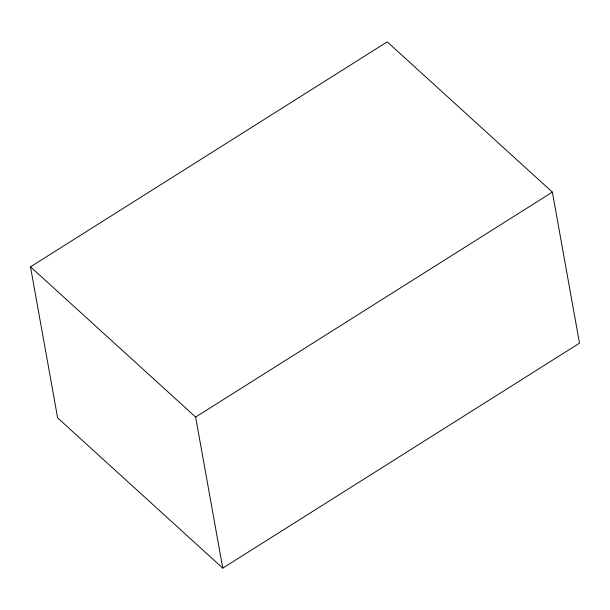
<?xml version="1.0" encoding="UTF-8"?>
<svg xmlns="http://www.w3.org/2000/svg" width="610" height="610" viewBox="0 0 610 610"><rect width="100%" height="100%" fill="white"/><g stroke="black" fill="none" stroke-linecap="round" stroke-linejoin="round"><path stroke-width="0.91" d="M30.5 266.829L387.236 41.869L552.37 192.112L579.5 343.171L222.764 568.131L57.63 417.888L30.5 266.829L195.635 417.065L222.764 568.131M195.635 417.065L552.37 192.112"/></g></svg>
